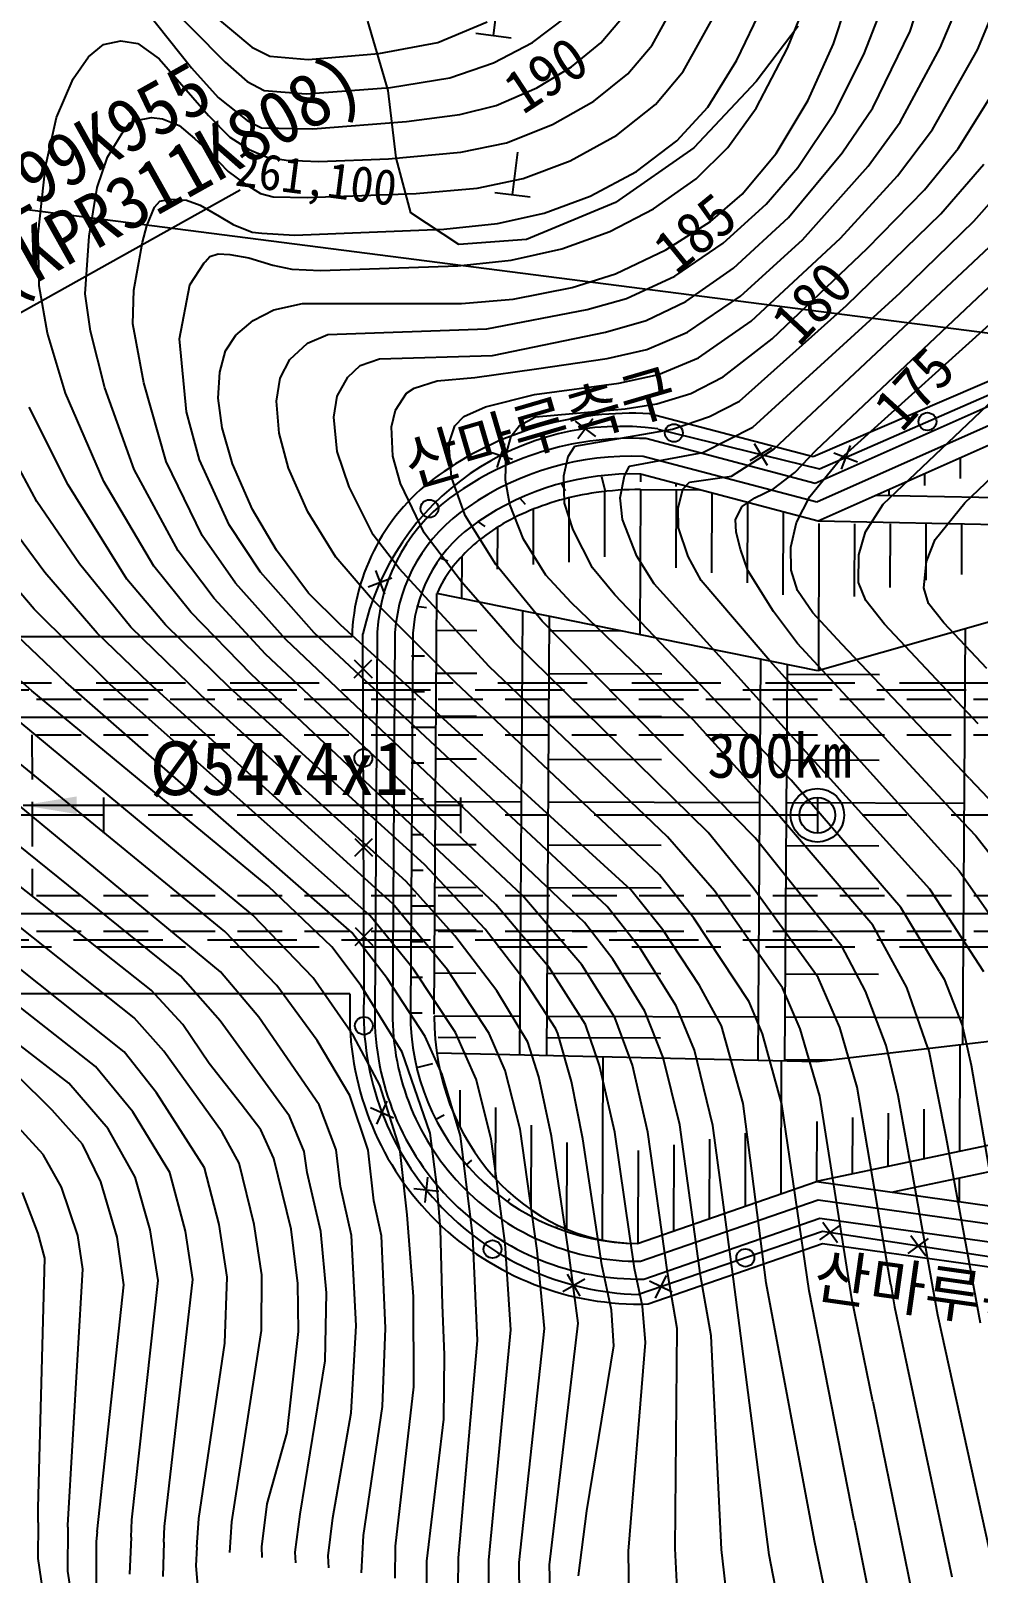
# Model space of a CAD drawing. Header units: millimetres. Extents: x 18534 to 19330, y 1103 to 1809.
# Drawn here: x 18677.8 to 18730.8, y 1426.9 to 1513.3 of the extents above; entities that cross this region are included whole.
import ezdxf
from ezdxf.enums import TextEntityAlignment as Align
from ezdxf.xclip import XClip

# ---------------------------------------------------------------- set-up
doc = ezdxf.new("R2010")
doc.units = ezdxf.units.MM
doc.header["$LTSCALE"] = 10
doc.header["$MEASUREMENT"] = 0
doc.header["$XCLIPFRAME"] = 2
for name, pattern in [('CENTER', [2, 1.25, -0.25, 0.25, -0.25]), ('DASHED', [0.75, 0.5, -0.25]), ('HIDDEN', [0.375, 0.25, -0.125])]:
    doc.linetypes.add(name, pattern=pattern)
doc.layers.add('TZ-BASE', color=253, linetype='Continuous')
doc.layers.add('TZ-CABL', color=4, linetype='Continuous')
doc.styles.add('GR', font='GulimChe.ttf')
doc.styles.add('HANA', font='GulimChe.ttf')
doc.styles.get("Standard").update_dxf_attribs({"font": 'GulimChe.ttf'})
doc.linetypes.add('ZIGZAG', pattern='A,0.0001,-0.2,[131,ltypeshp.shx,S=0.2,R=0,X=-0.2,Y=0],-0.4,[131,ltypeshp.shx,S=0.2,R=180,X=0.2,Y=0],-0.2', length=0.8001)
doc.dimstyles.get("Standard").update_dxf_attribs({"dimtxt": 0.18, "dimasz": 0.18, "dimexe": 0.18, "dimexo": 0.0625, "dimgap": 0.09, "dimtad": 0, "dimtih": 1, "dimtoh": 1, "dimdec": 4, "dimzin": 0, "dimdsep": 46, "dimtxsty": 'Standard', "dimcen": 0.09, "dimadec": 0, "dimazin": 0, "dimtfac": 1, "dimtdec": 4, "dimtofl": 0, "dimtmove": 0, "dimatfit": 3, "dimfxl": 0, "dimtolj": 1, "dimtzin": 0, "dimarcsym": 0})

# ---------------------------------------------------------------- blocks, each defined once
blk = doc.blocks.new('JD-DFMKFD4RX')
at = {"layer": 'TZ-BASE'}
for p, q in [((61.823, 47.252, 191), (66.822, 42.192, 191)), ((90.738, 43.138, 189), (92.868, 47.005, 189)), ((61.294, 46.472, 190), (64.945, 41.876, 190)), ((81.85, 43.682, 192.484), (82.156, 46.062, 192.484)), ((105.191, 43.925, 183), (105.855, 45.966, 183)), ((66.029, 44.944, 192), (68.325, 43.035, 192)), ((92.488, 41.665, 188), (94.488, 45.284, 188)), ((95.489, 42.297, 187), (96.932, 45.29, 187)), ((98.333, 42.979, 186), (99.423, 45.7, 186)), ((100.898, 43.221, 185), (101.593, 45.305, 185)), ((102.598, 42.627, 184), (103.563, 45.106, 184)), ((75.95, 40.613, 189.374), (74.817, 44.495, 189.374)), ((78.73, 43.298, 192), (81.493, 44.458, 192)), ((84.041, 43.287, 191), (85.936, 44.734, 191)), ((87.858, 43.272, 190), (88.94, 44.523, 190)), ((98.928, 44.205, 189.374), (96.573, 41.104, 189.374)), ((106.872, 42.998, 182), (107.643, 44.807, 182)), ((108.959, 42.876, 181), (109.677, 44.59, 181)), ((60.004, 43.18, 189), (60.975, 43.393, 189)), ((60.975, 43.393, 189), (61.936, 43.244, 189)), ((61.936, 43.244, 189), (63.13, 42.373, 189)), ((75.432, 42.68, 192), (78.73, 43.298, 192)), ((80.858, 43.809, 192.484), (82.842, 43.555, 192.484)), ((81.856, 42.158, 191), (84.041, 43.287, 191)), ((86.232, 41.925, 190), (87.858, 43.272, 190)), ((99.48, 40.054, 185), (100.898, 43.221, 185)), ((103.096, 39.633, 183), (105.191, 43.925, 183)), ((58.309, 41.257, 189), (59.158, 42.484, 189)), ((59.158, 42.484, 189), (60.004, 43.18, 189)), ((63.13, 42.373, 189), (65.884, 39.196, 189)), ((68.325, 43.035, 192), (69.321, 42.523, 192)), ((69.321, 42.523, 192), (71.472, 42.336, 192)), ((71.472, 42.336, 192), (75.432, 42.68, 192)), ((89.377, 41.544, 189), (90.738, 43.138, 189)), ((96.571, 39.617, 186), (98.333, 42.979, 186)), ((100.982, 39.395, 184), (102.598, 42.627, 184)), ((104.634, 38.821, 182), (106.872, 42.998, 182)), ((106.446, 38.418, 181), (108.959, 42.876, 181)), ((64.945, 41.876, 190), (66.434, 40.213, 190)), ((66.822, 42.192, 191), (68.048, 41.112, 191)), ((79.408, 41.306, 191), (81.856, 42.158, 191)), ((84.29, 40.76, 190), (86.232, 41.925, 190)), ((87.479, 40.012, 189), (89.377, 41.544, 189)), ((90.921, 39.822, 188), (92.488, 41.665, 188)), ((93.856, 39.678, 187), (95.489, 42.297, 187)), ((0, 41.091), (280, 5.111)), ((57.383, 39.087, 189), (58.309, 41.257, 189)), ((68.048, 41.112, 191), (69.008, 40.612, 191)), ((69.008, 40.612, 191), (71.354, 40.419, 191)), ((71.354, 40.419, 191), (76.087, 40.772, 191)), ((76.397, 36.837, 189.374), (75.95, 40.613, 189.374)), ((76.087, 40.772, 191), (79.408, 41.306, 191)), ((82.008, 39.765, 190), (84.29, 40.76, 190)), ((96.573, 41.104, 189.374), (93.083, 37.391, 189.374)), ((107.887, 37.362, 180), (109.972, 40.701, 180)), ((66.434, 40.213, 190), (68.046, 38.919, 190)), ((79.971, 39.266, 190), (82.008, 39.765, 190)), ((85.157, 38.691, 189), (87.479, 40.012, 189)), ((88.758, 38.1, 188), (90.921, 39.822, 188)), ((97.686, 37.067, 185), (99.48, 40.054, 185)), ((56.766, 36.323, 189), (57.383, 39.087, 189)), ((61.453, 38.781, 188), (61.835, 38.915, 188)), ((61.835, 38.915, 188), (62.699, 39.096, 188)), ((62.699, 39.096, 188), (63.309, 39.017, 188)), ((63.309, 39.017, 188), (64.247, 38.641, 188)), ((65.884, 39.196, 189), (67.086, 37.984, 189)), ((68.046, 38.919, 190), (68.856, 38.52, 190)), ((76.977, 38.865, 190), (79.971, 39.266, 190)), ((92.125, 37.786, 187), (93.856, 39.678, 187)), ((94.976, 37.417, 186), (96.571, 39.617, 186)), ((98.896, 36.298, 184), (100.982, 39.395, 184)), ((101.388, 37.111, 183), (103.096, 39.633, 183)), ((60.237, 36.874, 188), (61.051, 38.212, 188)), ((61.051, 38.212, 188), (61.453, 38.781, 188)), ((64.247, 38.641, 188), (65.103, 37.91, 188)), ((68.856, 38.52, 190), (71.727, 38.451, 190)), ((71.727, 38.451, 190), (76.977, 38.865, 190)), ((82.587, 37.677, 189), (85.157, 38.691, 189)), ((86.145, 36.662, 188), (88.758, 38.1, 188)), ((102.835, 36.366, 182), (104.634, 38.821, 182)), ((104.483, 35.814, 181), (106.446, 38.418, 181)), ((65.103, 37.91, 188), (65.986, 37.103, 188)), ((67.086, 37.984, 189), (68.166, 37.297, 189)), ((68.166, 37.297, 189), (69.172, 36.876, 189)), ((80.029, 37.148, 189), (82.587, 37.677, 189)), ((93.083, 37.391, 189.374), (88.692, 34.321, 189.374)), ((89.858, 36.073, 187), (92.125, 37.786, 187)), ((93.205, 35.657, 186), (94.976, 37.417, 186)), ((106.006, 35.038, 180), (107.887, 37.362, 180)), ((56.343, 32.556, 189), (56.766, 36.323, 189)), ((59.661, 35.177, 188), (60.237, 36.874, 188)), ((65.986, 37.103, 188), (66.985, 36.061, 188)), ((69.172, 36.876, 189), (70.245, 36.702, 189)), ((70.245, 36.702, 189), (72.078, 36.62, 189)), ((72.078, 36.62, 189), (75.964, 36.77, 189)), ((75.964, 36.77, 189), (80.029, 37.148, 189)), ((77.216, 33.751, 189.374), (76.397, 36.837, 189.374)), ((82.915, 34.768, 189.337), (83.221, 37.148, 189.337)), ((83.524, 35.675, 188), (86.145, 36.662, 188)), ((95.779, 34.787, 185), (97.686, 37.067, 185)), ((97.122, 34.23, 184), (98.896, 36.298, 184)), ((98.38, 33.482, 183), (101.388, 37.111, 183)), ((99.163, 32.244, 182), (102.835, 36.366, 182)), ((106.908, 33.695, 179), (109.318, 36.469, 179)), ((66.985, 36.061, 188), (67.854, 35.438, 188)), ((67.854, 35.438, 188), (68.801, 34.842, 188)), ((80.948, 35.134, 188), (83.524, 35.675, 188)), ((87.269, 34.691, 187), (89.858, 36.073, 187)), ((90.826, 33.969, 186), (93.205, 35.657, 186)), ((101.288, 32.338, 181), (104.483, 35.814, 181)), ((108.767, 33.281, 178), (111.141, 35.986, 178)), ((59.195, 32.439, 188), (59.661, 35.177, 188)), ((68.801, 34.842, 188), (69.506, 34.642, 188)), ((69.506, 34.642, 188), (71.438, 34.616, 188)), ((71.438, 34.616, 188), (77.52, 34.825, 188)), ((77.52, 34.825, 188), (80.948, 35.134, 188)), ((81.923, 34.895, 189.337), (83.907, 34.64, 189.337)), ((84.691, 33.732, 187), (87.269, 34.691, 187)), ((94.014, 33.273, 185), (95.779, 34.787, 185)), ((102.781, 31.761, 180), (106.006, 35.038, 180)), ((62.431, 33.031, 187), (62.857, 34.072, 187)), ((62.857, 34.072, 187), (63.154, 34.399, 187)), ((63.154, 34.399, 187), (63.717, 34.509, 187)), ((63.717, 34.509, 187), (64.66, 34.461, 187)), ((64.66, 34.461, 187), (65.428, 34.18, 187)), ((65.428, 34.18, 187), (66.482, 33.569, 187)), ((79.918, 31.975, 189.374), (77.216, 33.751, 189.374)), ((82.076, 33.145, 187), (84.691, 33.732, 187)), ((88.692, 34.321, 189.374), (83.71, 32.251, 189.374)), ((88.38, 32.709, 186), (90.826, 33.969, 186)), ((94.729, 32.045, 184), (97.122, 34.23, 184)), ((62.194, 32.116, 187), (62.431, 33.031, 187)), ((66.482, 33.569, 187), (67.262, 33.104, 187)), ((67.262, 33.104, 187), (68.339, 32.673, 187)), ((79.081, 32.833, 187), (82.076, 33.145, 187)), ((91.512, 31.671, 185), (94.014, 33.273, 185)), ((95.293, 30.644, 183), (98.38, 33.482, 183)), ((101.632, 28.557, 179), (106.908, 33.695, 179)), ((104.636, 29.271, 178), (108.767, 33.281, 178)), ((56.401, 29.661, 189), (56.343, 32.556, 189)), ((58.978, 29.216, 188), (59.195, 32.439, 188)), ((61.706, 29.41, 187), (62.194, 32.116, 187)), ((68.339, 32.673, 187), (68.878, 32.604, 187)), ((68.878, 32.604, 187), (70.712, 32.492, 187)), ((70.712, 32.492, 187), (79.081, 32.833, 187)), ((83.71, 32.251, 189.374), (79.918, 31.975, 189.374)), ((85.676, 31.725, 186), (88.38, 32.709, 186)), ((92.004, 30.206, 184), (94.729, 32.045, 184)), ((95.685, 29.09, 182), (99.163, 32.244, 182)), ((96.287, 27.683, 181), (101.288, 32.338, 181)), ((65.699, 31.007, 186), (65.971, 31.297, 186)), ((65.971, 31.297, 186), (66.43, 31.458, 186)), ((66.43, 31.458, 186), (67.081, 31.41, 186)), ((67.081, 31.41, 186), (68.155, 31.236, 186)), ((68.155, 31.236, 186), (69.488, 30.809, 186)), ((82.845, 31.095, 186), (85.676, 31.725, 186)), ((88.697, 30.328, 185), (91.512, 31.671, 185)), ((97.463, 26.698, 180), (102.781, 31.761, 180)), ((97.582, 20.529, 177), (109.633, 31.847, 177)), ((64.843, 29.708, 186), (65.649, 30.957, 186)), ((65.649, 30.957, 186), (65.699, 31.007, 186)), ((69.488, 30.809, 186), (70.557, 30.599, 186)), ((70.557, 30.599, 186), (72.158, 30.515, 186)), ((72.158, 30.515, 186), (79.863, 30.778, 186)), ((79.863, 30.778, 186), (82.845, 31.095, 186)), ((86.259, 29.566, 185), (88.697, 30.328, 185)), ((92.632, 28.789, 183), (95.293, 30.644, 183)), ((99.927, 20.46, 176), (111.212, 31.107, 176)), ((101.305, 19.98, 175), (112.944, 30.472, 175)), ((56.873, 27.002, 189), (56.401, 29.661, 189)), ((61.658, 27.533, 187), (61.706, 29.41, 187)), ((64.257, 26.685, 186), (64.843, 29.708, 186)), ((82.964, 28.905, 185), (86.259, 29.566, 185)), ((89.308, 28.944, 184), (92.004, 30.206, 184)), ((59.271, 27.125, 188), (58.978, 29.216, 188)), ((69.548, 28.31, 185), (71.162, 28.679, 185)), ((71.162, 28.679, 185), (80.067, 28.666, 185)), ((80.067, 28.666, 185), (82.964, 28.905, 185)), ((87.107, 28.33, 184), (89.308, 28.944, 184)), ((90.406, 27.72, 183), (92.632, 28.789, 183)), ((92.72, 27.066, 182), (95.685, 29.09, 182)), ((95.632, 23.2, 179), (101.632, 28.557, 179)), ((96.385, 21.737, 178), (104.636, 29.271, 178)), ((120.055, 28.81), (99.76, 20.075)), ((120.055, 28.81), (99.76, 20.075)), ((67.413, 26.902, 185), (68.385, 27.711, 185)), ((68.385, 27.711, 185), (69.548, 28.31, 185)), ((81.486, 27.256, 184), (87.107, 28.33, 184)), ((88.127, 27.068, 183), (90.406, 27.72, 183)), ((93.346, 25.634, 181), (96.287, 27.683, 181)), ((57.879, 23.653, 189), (56.873, 27.002, 189)), ((60.077, 23.946, 188), (59.271, 27.125, 188)), ((62.269, 24.221, 187), (61.658, 27.533, 187)), ((66.841, 26.02, 185), (67.413, 26.902, 185)), ((71.43, 26.448, 184), (72.567, 26.942, 184)), ((72.567, 26.942, 184), (81.486, 27.256, 184)), ((81.792, 25.75, 183), (88.127, 27.068, 183)), ((90.44, 26.095, 182), (92.72, 27.066, 182)), ((120.142, 27.602), (99.879, 18.595)), ((64.654, 22.602, 186), (64.257, 26.685, 186)), ((66.522, 24.827, 185), (66.841, 26.02, 185)), ((70.452, 25.533, 184), (71.43, 26.448, 184)), ((88.229, 25.59, 182), (90.44, 26.095, 182)), ((94.728, 24.564, 180), (97.463, 26.698, 180)), ((120.071, 26.476), (99.963, 17.539)), ((69.908, 24.495, 184), (70.452, 25.533, 184)), ((73.698, 24.537, 183), (74.381, 25.196, 183)), ((74.381, 25.196, 183), (75.468, 25.578, 183)), ((75.468, 25.578, 183), (81.792, 25.75, 183)), ((84.256, 25.015, 182), (88.229, 25.59, 182)), ((91.101, 24.695, 181), (93.346, 25.634, 181)), ((120, 25.35), (100.048, 16.482)), ((103.686, 17.423, 174), (112.169, 25.485, 174)), ((63.511, 19.812, 187), (62.269, 24.221, 187)), ((66.436, 23.371, 185), (66.522, 24.827, 185)), ((69.706, 23.196, 184), (69.908, 24.495, 184)), ((73.091, 23.485, 183), (73.698, 24.537, 183)), ((77.405, 23.934, 182), (78.702, 24.329, 182)), ((78.702, 24.329, 182), (80.81, 24.533, 182)), ((80.81, 24.533, 182), (84.256, 25.015, 182)), ((84.143, 23.577, 181), (88.872, 24.211, 181)), ((88.872, 24.211, 181), (91.101, 24.695, 181)), ((92.903, 23.625, 180), (94.728, 24.564, 180)), ((60.032, 18.697, 189), (57.879, 23.653, 189)), ((61.722, 19.375, 188), (60.077, 23.946, 188)), ((66.654, 21.709, 185), (66.436, 23.371, 185)), ((72.919, 22.295, 183), (73.091, 23.485, 183)), ((76.37, 22.693, 182), (76.979, 23.642, 182)), ((76.979, 23.642, 182), (77.405, 23.934, 182)), ((81.402, 22.886, 181), (84.143, 23.577, 181)), ((91.006, 23.043, 180), (92.903, 23.625, 180)), ((58.02, 18.519, 190), (55.842, 22.868, 190)), ((65.392, 19.904, 186), (64.654, 22.602, 186)), ((69.841, 21.402, 184), (69.706, 23.196, 184)), ((76.142, 21.767, 182), (76.37, 22.693, 182)), ((80.2, 22.347, 181), (81.402, 22.886, 181)), ((84.198, 22.325, 180), (89.238, 22.764, 180)), ((89.238, 22.764, 180), (91.006, 23.043, 180)), ((99.76, 20.075), (90.602, 22.492)), ((99.76, 20.075), (90.602, 22.492)), ((93.963, 22.333, 179), (95.632, 23.2, 179)), ((56.263, 17.583, 191), (54.008, 21.769, 191)), ((67.237, 19.689, 185), (66.654, 21.709, 185)), ((73.105, 20.378, 183), (72.919, 22.295, 183)), ((76.222, 20.123, 182), (76.142, 21.767, 182)), ((79.352, 20.817, 181), (79.687, 21.815, 181)), ((79.687, 21.815, 181), (80.2, 22.347, 181)), ((82.847, 21.241, 180), (83.306, 21.832, 180)), ((83.306, 21.832, 180), (84.198, 22.325, 180)), ((86.419, 20.679, 179), (91.89, 21.63, 179)), ((86.435, 22.077), (87.561, 21.221)), ((87.426, 22.212), (86.57, 21.086)), ((91.89, 21.63, 179), (93.963, 22.333, 179)), ((93.582, 20.322, 178), (96.385, 21.737, 178)), ((70.373, 19.44, 184), (69.841, 21.402, 184)), ((79.496, 18.941, 181), (79.352, 20.817, 181)), ((82.468, 20.831), (82.033, 19.486)), ((82.573, 20.237, 180), (82.847, 21.241, 180)), ((99.879, 18.595), (90.386, 21.101)), ((96.448, 20.83), (97.18, 19.62)), ((67.042, 16.262, 186), (65.392, 19.904, 186)), ((73.764, 18.394, 183), (73.105, 20.378, 183)), ((76.651, 18.586, 182), (76.222, 20.123, 182)), ((81.578, 20.376), (82.924, 19.941)), ((82.518, 18.773, 180), (82.573, 20.237, 180)), ((85.787, 19.016, 179), (86.038, 20.103, 179)), ((86.038, 20.103, 179), (86.419, 20.679, 179)), ((89.468, 19.553, 178), (93.582, 20.322, 178)), ((99.963, 17.539), (90.235, 20.107)), ((95.193, 18.992, 177), (97.582, 20.529, 177)), ((97.419, 20.591), (96.209, 19.859)), ((98.73, 19.199, 176), (99.927, 20.46, 176)), ((99.569, 17.856, 175), (101.305, 19.98, 175)), ((100.923, 20.307), (102.24, 19.792)), ((101.839, 20.708), (101.324, 19.391)), ((108, 20.016), (108, 18.866)), ((108.255, 17.511, 173), (111.392, 20.485, 173)), ((64.182, 14.811, 188), (61.722, 19.375, 188)), ((65.535, 15.674, 187), (63.511, 19.812, 187)), ((68.353, 17.138, 185), (67.237, 19.689, 185)), ((71.462, 16.992, 184), (70.373, 19.44, 184)), ((85.837, 17.489, 179), (85.787, 19.016, 179)), ((88.954, 17.784, 178), (89.189, 19.011, 178)), ((89.189, 19.011, 178), (89.468, 19.553, 178)), ((90.087, 19.111, 0), (90.085, 18.679, 0)), ((100.048, 16.482), (90.087, 19.111)), ((97.546, 18.285, 176), (98.73, 19.199, 176)), ((106, 19.127), (106, 18.466)), ((61.314, 13.22, 190), (58.02, 18.519, 190)), ((62.829, 13.949, 189), (60.032, 18.697, 189)), ((75.111, 15.716, 183), (73.764, 18.394, 183)), ((77.977, 15.828, 182), (76.651, 18.586, 182)), ((80.274, 16.802, 181), (79.496, 18.941, 181)), ((82.774, 17.412, 180), (82.518, 18.773, 180)), ((85.66, 18.568, 0), (85.864, 18.173, 0)), ((87.902, 18.987, 0), (88.105, 18.141, 0)), ((90.082, 18.247, 0), (90.058, 10.106, 0)), ((90.083, 18.247, 0), (93.378, 18.237, 0)), ((92.082, 18.241, 0), (92.069, 13.855, 0)), ((92.082, 18.409, 0), (92.083, 18.578, 0)), ((92.19, 17.213, 177), (92.463, 18.273, 177)), ((92.463, 18.273, 177), (92.828, 18.653, 177)), ((92.828, 18.653, 177), (95.193, 18.992, 177)), ((96.486, 17.781, 176), (97.546, 18.285, 176)), ((104, 18.238), (104, 17.9)), ((58.654, 14.093, 191), (56.263, 17.583, 191)), ((83.528, 15.472, 180), (82.774, 17.412, 180)), ((83.334, 17.767, 0), (83.633, 17.425, 0)), ((86.308, 15.99, 179), (85.837, 17.489, 179)), ((86.08, 17.782, 0), (86.07, 14.181, 0)), ((88.081, 18.138, 0), (88.071, 14.479, 0)), ((89.076, 16.572, 178), (88.954, 17.784, 178)), ((94.081, 18.052, 0), (94.068, 13.577, 0)), ((95.406, 16.569, 176), (95.784, 17.303, 176)), ((95.784, 17.303, 176), (96.486, 17.781, 176)), ((96.08, 17.526, 0), (96.066, 13.027, 0)), ((98.834, 16.392, 175), (99.569, 17.856, 175)), ((102.7, 15.87, 174), (103.686, 17.423, 174)), ((120, 17.57), (103.273, 17.915, 0)), ((106.588, 15.456, 173), (108.255, 17.511, 173)), ((56.718, 13.608, 192), (54.301, 16.885, 192)), ((69.703, 14.843, 185), (68.353, 17.138, 185)), ((73.02, 14.45, 184), (71.462, 16.992, 184)), ((81.988, 14.052, 181), (80.274, 16.802, 181)), ((80.986, 16.44, 0), (81.363, 16.176, 0)), ((84.079, 17.143, 0), (84.069, 14.052, 0)), ((89.878, 14.518, 178), (89.076, 16.572, 178)), ((92.212, 16.103, 177), (92.19, 17.213, 177)), ((95.456, 15.852, 176), (95.406, 16.569, 176)), ((98.078, 17, 0), (98.064, 12.342, 0)), ((120, 16.07), (100.048, 16.482, 0)), ((67.407, 13, 187), (65.535, 15.674, 187)), ((68.805, 13.618, 186), (67.042, 16.262, 186)), ((76.568, 13.818, 183), (75.111, 15.716, 183)), ((80.064, 13.074, 182), (77.977, 15.828, 182)), ((82.076, 16.13, 0), (82.069, 13.788, 0)), ((87.408, 13.856, 179), (86.308, 15.99, 179)), ((92.759, 14.487, 177), (92.212, 16.103, 177)), ((95.689, 14.898, 176), (95.456, 15.852, 176)), ((98.519, 15.026, 175), (98.834, 16.392, 175)), ((100.076, 16.34, 0), (100.052, 8.09, 0)), ((102.076, 16.334, 0), (102.064, 12.26, 0)), ((102.329, 14.589, 174), (102.7, 15.87, 174)), ((104.076, 16.328, 0), (104.066, 12.761, 0)), ((106.076, 16.322, 0), (106.067, 13.161, 0)), ((108.076, 16.316, 0), (108.068, 13.494, 0)), ((56.121, 11.537, 193), (53.17, 14.996, 193)), ((66.198, 12.136, 188), (64.182, 14.811, 188)), ((71.498, 12.441, 185), (69.703, 14.843, 185)), ((84.795, 13.444, 180), (83.528, 15.472, 180)), ((96.105, 13.708, 176), (95.689, 14.898, 176)), ((98.525, 13.724, 175), (98.519, 15.026, 175)), ((106.102, 14.21, 173), (106.588, 15.456, 173)), ((61.541, 10.53, 191), (58.654, 14.093, 191)), ((64.891, 11.372, 189), (62.829, 13.949, 189)), ((74.957, 12.192, 184), (73.02, 14.45, 184)), ((78.875, 14.424, 0), (79.297, 14.261, 0)), ((80.071, 14.499, 0), (80.064, 12.135, 0)), ((84.583, 10.874, 181), (81.988, 14.052, 181)), ((88.653, 12.348, 179), (87.408, 13.856, 179)), ((90.86, 12.974, 178), (89.878, 14.518, 178)), ((93.48, 13.16, 177), (92.759, 14.487, 177)), ((102.306, 13.042, 174), (102.329, 14.589, 174)), ((105.957, 12.733, 173), (106.102, 14.21, 173)), ((59.649, 10.204, 192), (56.718, 13.608, 192)), ((63.472, 10.672, 190), (61.314, 13.22, 190)), ((70.228, 9.84, 187), (67.407, 13, 187)), ((71.808, 10.227, 186), (68.805, 13.618, 186)), ((74.833, 12.794), (76.155, 13.297)), ((75.242, 13.706), (75.745, 12.384)), ((81.615, 8.342, 183), (76.568, 13.818, 183)), ((83.01, 9.701, 182), (80.064, 13.074, 182)), ((86.214, 11.911, 180), (84.795, 13.444, 180)), ((106.297, -4.137, 178), (90.86, 12.974, 178)), ((97.341, 8.642, 177), (93.48, 13.16, 177)), ((97.536, 11.416, 176), (96.105, 13.708, 176)), ((98.888, 12.583, 175), (98.525, 13.724, 175)), ((117.352, 13.052, 0), (100.024, 8.082, 0)), ((102.711, 12.032, 174), (102.306, 13.042, 174)), ((69.088, 9.032, 188), (66.198, 12.136, 188)), ((73.276, 10.676, 185), (71.498, 12.441, 185)), ((79.734, 7.443, 184), (74.957, 12.192, 184)), ((78.531, -11.142, -15.832), (78.683, 12.415, -15.832)), ((100.024, 8.082, 0), (78.683, 12.415, 0)), ((98.532, 1.971, 179), (88.653, 12.348, 179)), ((99.742, 11.347, 175), (98.888, 12.583, 175)), ((106.232, 11.869, 173), (105.957, 12.733, 173)), ((57.902, 7.45, 194), (53.804, 11.338, 194)), ((60.362, 7.348, 193), (56.121, 11.537, 193)), ((68.275, 7.912, 189), (64.891, 11.372, 189)), ((77.533, 11.71, 0), (78.105, 11.637, 0)), ((83.336, -13.437, -15.832), (83.496, 11.438, -15.832)), ((93.055, 5.329, 180), (86.214, 11.911, 180)), ((98.887, 9.621, 176), (97.536, 11.416, 176)), ((101.376, 9.585, 175), (99.742, 11.347, 175)), ((103.751, 10.708, 174), (102.711, 12.032, 174)), ((107.087, 10.775, 173), (106.232, 11.869, 173)), ((56, 6.976, 195), (51.821, 10.652, 195)), ((65.486, 6.706, 191), (61.541, 10.53, 191)), ((67.082, 7.139, 190), (63.472, 10.672, 190)), ((89.548, -4.188, 185), (73.276, 10.676, 185)), ((96.522, -1.267, 181), (84.583, 10.874, 181)), ((84.836, -13.471, -15.832), (84.994, 11.134, -15.832)), ((109.004, 5.12, 174), (103.751, 10.708, 174)), ((109.485, 8.214, 173), (107.087, 10.775, 173)), ((108.143, -12.859, -15.832), (108.293, 10.454, -15.832)), ((73.934, 10), (0, 10)), ((73.934, 10), (0, 10)), ((62.556, 7.402, 192), (59.649, 10.204, 192)), ((86.947, -6.014, 187), (70.228, 9.84, 187)), ((88.222, -5.113, 186), (71.808, 10.227, 186)), ((73.936, 10.313), (73.934, 10)), ((73.936, 10.313), (73.934, 10)), ((75.336, 10.265), (75.199, -11.056)), ((76.336, 10.23), (76.199, -11.063)), ((77.336, 10.193), (77.199, -11.069)), ((80.925, 10.338, 0), (78.669, 10.345, 0)), ((93.874, -0.97, 182), (83.01, 9.701, 182)), ((89.03, 10.314, 0), (84.989, 10.326, 0)), ((108.149, -0.381, 176), (98.887, 9.621, 176)), ((108.528, 2.058, 175), (101.376, 9.585, 175)), ((83.472, -4.504, 188), (69.088, 9.032, 188)), ((74.047, 8.702), (75.05, 7.706)), ((74.05, 7.702), (75.047, 8.706)), ((77.258, 8.93, 0), (77.994, 8.928, 0)), ((96.684, -13.743, -15.832), (96.829, 8.731, -15.832)), ((107.756, -2.909, 177), (97.341, 8.642, 177)), ((81.986, -5.009, 189), (68.275, 7.912, 189)), ((80.918, 7.938, 0), (78.654, 7.945, 0)), ((91.607, -1.201, 183), (81.615, 8.342, 183)), ((91.277, 7.908, 0), (84.973, 7.926, 0)), ((98.184, -13.777, -15.832), (98.327, 8.427, -15.832)), ((103.476, 7.872, 0), (98.323, 7.887, 0)), ((69.24, -3.977, 195), (56, 6.976, 195)), ((73.914, -6.566, 194), (57.902, 7.45, 194)), ((74.948, -5.638, 193), (60.362, 7.348, 193)), ((76.206, -4.957, 192), (62.556, 7.402, 192)), ((77.996, -2.761, 190), (67.082, 7.139, 190)), ((77.252, 6.93, 0), (77.981, 6.928, 0)), ((91.145, -3.337, 184), (79.734, 7.443, 184)), ((76.959, -3.718, 191), (65.486, 6.706, 191)), ((68.372, -5.59, 196), (54.46, 5.935, 196)), ((80.911, 5.538, 0), (78.638, 5.545, 0)), ((91.27, 5.508, 0), (84.958, 5.526, 0)), ((97.424, 0.488, 180), (93.055, 5.329, 180)), ((103.469, 5.472, 0), (98.308, 5.487, 0)), ((66.802, -6.52, 197), (52.624, 5.104, 197)), ((77.246, 4.93, 0), (78.579, 4.927, 0)), ((66.552, -8.773, 198), (51.444, 3.719, 198)), ((64.317, -8.993, 199), (49.931, 2.609, 199)), ((77.24, 2.93, 0), (77.955, 2.928, 0)), ((80.904, 3.138, 0), (78.623, 3.145, 0)), ((91.263, 3.108, 0), (84.943, 3.126, 0)), ((103.462, 3.072, 0), (98.293, 3.087, 0)), ((104.678, -5.174, 179), (98.532, 1.971, 179)), ((108.528, 2.058, 175), (109.907, 0.606, 175)), ((62.676, -9.795, 200), (48.725, 1.218, 200)), ((60, 1), (60, -1)), ((77.234, 0.93, 0), (77.942, 0.928, 0)), ((80, 1), (80, -1)), ((100, 1), (100, -1)), ((83.427, 0.731, 0), (78.608, 0.745, 0)), ((96.777, 0.692, 0), (84.927, 0.726, 0)), ((97.984, -0.187, 180), (97.424, 0.488, 180)), ((108.23, 0.658, 0), (98.277, 0.687, 0)), ((61.732, -11.347, 201), (47.585, -0.15, 201)), ((103.111, -6.155, 180), (97.984, -0.187, 180)), ((108.149, -0.381, 176), (108.867, -1.156, 176)), ((61.162, -13.255, 202), (46.122, -1.279, 202)), ((74.08, -1.298), (75.083, -2.294)), ((74.083, -2.298), (75.08, -1.294)), ((77.228, -1.07, 0), (77.93, -1.072, 0)), ((80.89, -1.662, 0), (78.592, -1.655, 0)), ((91.249, -1.692, 0), (84.912, -1.674, 0)), ((94.227, -4.231, 183), (91.607, -1.201, 183)), ((96.409, -4.06, 182), (93.874, -0.97, 182)), ((101.363, -7.326, 181), (96.522, -1.267, 181)), ((103.448, -1.728, 0), (98.262, -1.713, 0)), ((108.867, -1.156, 176), (112.38, -5.654, 176)), ((59.564, -14.077, 203), (45.008, -2.691, 203)), ((77.222, -3.07, 0), (77.917, -3.072, 0)), ((81.393, -6.375, 190), (77.996, -2.761, 190)), ((93.084, -5.766, 184), (91.145, -3.337, 184)), ((107.756, -2.909, 177), (107.942, -3.115, 177)), ((107.942, -3.115, 177), (111.441, -8.12, 177)), ((58.057, -15.011, 204), (43.893, -4.102, 204)), ((72.805, -7.375, 195), (69.24, -3.977, 195)), ((79.688, -6.748, 191), (76.959, -3.718, 191)), ((80.883, -4.062, 0), (78.577, -4.055, 0)), ((91.242, -4.092, 0), (84.896, -4.074, 0)), ((91.338, -6.411, 185), (89.548, -4.188, 185)), ((98.052, -9.669, 183), (94.227, -4.231, 183)), ((100.041, -9.085, 182), (96.409, -4.06, 182)), ((103.441, -4.128, 0), (98.246, -4.113, 0)), ((107.321, -5.707, 178), (106.297, -4.137, 178)), ((79.273, -8.663, 192), (76.206, -4.957, 192)), ((77.217, -5.07, 0), (78.549, -5.073, 0)), ((84.97, -8.523, 189), (81.986, -5.009, 189)), ((86.797, -8.373, 188), (83.472, -4.504, 188)), ((90.098, -7.491, 186), (88.222, -5.113, 186)), ((106.847, -8.758, 179), (104.678, -5.174, 179)), ((71.755, -9.113, 196), (68.372, -5.59, 196)), ((77.369, -8.626, 193), (74.948, -5.638, 193)), ((88.532, -8.056, 187), (86.947, -6.014, 187)), ((96.18, -10.456, 184), (93.084, -5.766, 184)), ((107.321, -5.707, 178), (109.309, -8.753, 178)), ((69.71, -9.546, 197), (66.802, -6.52, 197)), ((75.921, -9.163, 194), (73.914, -6.566, 194)), ((74.096, -6.298), (75.1, -7.294)), ((74.1, -7.298), (75.096, -6.294)), ((80.876, -6.462, 0), (78.561, -6.455, 0)), ((82.042, -9.838, 191), (79.688, -6.748, 191)), ((83.504, -9.119, 190), (81.393, -6.375, 190)), ((91.235, -6.492, 0), (84.881, -6.474, 0)), ((93.389, -9.53, 185), (91.338, -6.411, 185)), ((103.434, -6.528, 0), (98.231, -6.513, 0)), ((105.005, -9.652, 180), (103.111, -6.155, 180)), ((74.444, -9.563, 195), (72.805, -7.375, 195)), ((77.211, -7.069, 0), (77.891, -7.071, 0)), ((92.082, -10.682, 186), (90.098, -7.491, 186)), ((102.697, -9.862, 181), (101.363, -7.326, 181)), ((79.719, -12.173, 193), (77.369, -8.626, 193)), ((87.017, -11.719, 189), (84.97, -8.523, 189)), ((88.656, -11.323, 188), (86.797, -8.373, 188)), ((90.341, -10.973, 187), (88.532, -8.056, 187)), ((66.54, -11.512, 199), (64.317, -8.993, 199)), ((68.716, -11.317, 198), (66.552, -8.773, 198)), ((74.009, -12.364, 196), (71.755, -9.113, 196)), ((78.028, -12.389, 194), (75.921, -9.163, 194)), ((77.205, -9.069, 0), (77.878, -9.071, 0)), ((80.869, -8.862, 0), (78.546, -8.855, 0)), ((81.606, -12.221, 192), (79.273, -8.663, 192)), ((85.337, -11.972, 190), (83.504, -9.119, 190)), ((91.228, -8.892, 0), (84.865, -8.874, 0)), ((103.427, -8.928, 0), (98.215, -8.913, 0)), ((101.253, -11.891, 182), (100.041, -9.085, 182)), ((106.847, -8.758, 179), (107.106, -9.185, 179)), ((107.106, -9.185, 179), (108.114, -11.762, 179)), ((73.806, -10), (0, -10)), ((73.806, -10), (0, -10)), ((64.459, -11.718, 200), (62.676, -9.795, 200)), ((71.975, -12.624, 197), (69.71, -9.546, 197)), ((73.806, -10), (73.799, -11.047)), ((73.806, -10), (73.799, -11.047)), ((76.73, -13.276, 195), (74.444, -9.563, 195)), ((83.779, -12.719, 191), (82.042, -9.838, 191)), ((94.633, -11.792, 185), (93.389, -9.53, 185)), ((99.042, -11.968, 183), (98.052, -9.669, 183)), ((103.854, -12.907, 181), (102.697, -9.862, 181)), ((106.184, -13.028, 180), (105.005, -9.652, 180)), ((77.199, -11.069, 0), (77.865, -11.071, 0)), ((91.364, -13.568, 187), (90.341, -10.973, 187)), ((93.111, -13.169, 186), (92.082, -10.682, 186)), ((96.922, -12.248, 184), (96.18, -10.456, 184)), ((63.382, -13.227, 201), (61.732, -11.347, 201)), ((65.918, -13.902, 200), (64.459, -11.718, 200)), ((70.425, -16.867, 199), (66.54, -11.512, 199)), ((72.095, -16.222, 198), (68.716, -11.317, 198)), ((83.35, -11.269, 0), (78.533, -11.255, 0)), ((96.7, -11.308, 0), (84.85, -11.274, 0)), ((85.461, -12.225, 190), (85.337, -11.972, 190)), ((87.797, -14.028, 189), (87.017, -11.719, 189)), ((89.634, -14.004, 188), (88.656, -11.323, 188)), ((95.837, -16.154, 185), (94.633, -11.792, 185)), ((108.153, -11.342, 0), (98.2, -11.313, 0)), ((100.128, -15.74, 183), (99.042, -11.968, 183)), ((102.233, -15.227, 182), (101.253, -11.891, 182)), ((108.114, -11.762, 179), (108.616, -14, 179)), ((73.811, -15.708, 197), (71.975, -12.624, 197)), ((75.492, -15.126, 196), (74.009, -12.364, 196)), ((78.98, -14.53, 194), (78.028, -12.389, 194)), ((80.859, -12.462, 0), (78.748, -12.456, 0)), ((80.874, -14.794, 193), (79.719, -12.173, 193)), ((82.508, -14.304, 192), (81.606, -12.221, 192)), ((84.388, -14.663, 191), (83.779, -12.719, 191)), ((91.217, -12.492, 0), (84.842, -12.474, 0)), ((86.231, -14.92, 190), (85.461, -12.225, 190)), ((98.012, -16.189, 184), (96.922, -12.248, 184)), ((109.956, -12.647), (99.952, -13.818)), ((104.519, -15.696, 181), (103.854, -12.907, 181)), ((107.976, -12.879, 0), (107.955, -18.832, 0)), ((62.971, -15.555, 202), (61.162, -13.255, 202)), ((66.656, -17.748, 201), (63.382, -13.227, 201)), ((78.309, -17.807, 195), (76.73, -13.276, 195)), ((99.952, -13.818), (78.681, -13.33)), ((87.974, -13.543, 0), (87.938, -23.787, 0)), ((92.294, -17.352, 187), (91.364, -13.568, 187)), ((94.148, -17.376, 186), (93.111, -13.169, 186)), ((97.973, -13.772, 0), (97.947, -21.209, 0)), ((100.785, -13.72, 0), (98.185, -13.713, 0)), ((106.184, -13.028, 180), (106.242, -13.196, 180)), ((106.242, -13.196, 180), (107.187, -18.003, 180)), ((57.123, -16.516, 205), (55.105, -14.528, 205)), ((61.657, -16.616, 203), (59.564, -14.077, 203)), ((67.711, -16.185, 200), (65.918, -13.902, 200)), ((77.555, -14.128, 0), (78.458, -13.908, 0)), ((80.012, -17.97, 194), (78.98, -14.53, 194)), ((83.339, -17.579, 192), (82.508, -14.304, 192)), ((85.112, -17.974, 191), (84.388, -14.663, 191)), ((88.65, -17.762, 189), (87.797, -14.028, 189)), ((90.505, -17.765, 188), (89.634, -14.004, 188)), ((108.616, -14, 179), (111.202, -29.104, 179)), ((60.26, -17.56, 204), (58.057, -15.011, 204)), ((76.603, -18.674, 196), (75.492, -15.126, 196)), ((79.967, -15.399, 0), (79.96, -17.438, 0)), ((81.732, -18.134, 193), (80.874, -14.794, 193)), ((86.861, -18.125, 190), (86.231, -14.92, 190)), ((104.118, -26.318, 182), (102.233, -15.227, 182)), ((56.618, -18.998, 206), (54.251, -16.404, 206)), ((65.667, -19.748, 202), (62.971, -15.555, 202)), ((68.828, -17.63, 200), (67.711, -16.185, 200)), ((73.035, -18.74, 198), (72.095, -16.222, 198)), ((74.829, -18.757, 197), (73.811, -15.708, 197)), ((74.967, -16.38), (76.257, -16.958)), ((75.323, -17.314), (75.901, -16.024)), ((81.964, -16.378, 0), (81.95, -20.347, 0)), ((96.227, -19.198, 185), (95.837, -16.154, 185)), ((99.532, -26.642, 184), (98.012, -16.189, 184)), ((120, -16.3), (99.94, -20.518, 0)), ((101.929, -27.092, 183), (100.128, -15.74, 183)), ((105.189, -19.431, 181), (104.519, -15.696, 181)), ((58.83, -18.428, 205), (57.123, -16.516, 205)), ((63.728, -20.01, 203), (61.657, -16.616, 203)), ((71.256, -18.847, 199), (70.425, -16.867, 199)), ((78.623, -17.019, 0), (79.087, -16.777, 0)), ((99.961, -17.166, 0), (99.949, -20.517, 0)), ((101.962, -16.932, 0), (101.951, -20.095, 0)), ((103.963, -16.698, 0), (103.952, -19.674, 0)), ((105.964, -16.464, 0), (105.954, -19.253, 0)), ((61.789, -20.271, 204), (60.26, -17.56, 204)), ((67.607, -19.487, 201), (66.656, -17.748, 201)), ((69.546, -19.225, 200), (68.828, -17.63, 200)), ((78.699, -20.851, 195), (78.309, -17.807, 195)), ((80.696, -23.587, 194), (80.012, -17.97, 194)), ((82.501, -23.989, 193), (81.732, -18.134, 193)), ((84.306, -24.391, 192), (83.339, -17.579, 192)), ((83.96, -17.357, 0), (83.944, -22.085, 0)), ((86.111, -24.794, 191), (85.112, -17.974, 191)), ((87.916, -25.196, 190), (86.861, -18.125, 190)), ((89.76, -25.395, 189), (88.65, -17.762, 189)), ((91.604, -25.595, 188), (90.505, -17.765, 188)), ((93.447, -25.794, 187), (92.294, -17.352, 187)), ((93.958, -18.139, 0), (93.942, -22.597, 0)), ((95.291, -25.993, 186), (94.148, -17.376, 186)), ((95.959, -17.815, 0), (95.945, -21.903, 0)), ((120, -17.8), (104.22, -21.118, 0)), ((107.187, -18.003, 180), (109.121, -28.441, 180)), ((57.659, -20.831, 206), (56.618, -18.998, 206)), ((59.849, -20.533, 205), (58.83, -18.428, 205)), ((71.415, -20.017, 199), (71.256, -18.847, 199)), ((73.284, -20.809, 198), (73.035, -18.74, 198)), ((75.153, -21.601, 197), (74.829, -18.757, 197)), ((77.022, -22.392, 196), (76.603, -18.674, 196)), ((85.957, -18.337, 0), (85.94, -23.176, 0)), ((89.955, -18.787, 0), (89.937, -23.986, 0)), ((91.957, -18.463, 0), (91.94, -23.292, 0)), ((66.484, -22.921, 202), (65.667, -19.748, 202)), ((68.455, -22.933, 201), (67.607, -19.487, 201)), ((70.514, -23.196, 200), (69.546, -19.225, 200)), ((80.348, -19.579, 0), (80.638, -19.324, 0)), ((97.135, -26.193, 185), (96.227, -19.198, 185)), ((105.189, -19.431, 181), (106.724, -27.991, 181)), ((60.774, -23.638, 205), (59.849, -20.533, 205)), ((62.615, -23.225, 204), (61.789, -20.271, 204)), ((64.597, -23.295, 203), (63.728, -20.01, 203)), ((72.181, -23.33, 199), (71.415, -20.017, 199)), ((78.021, -21.688), (78.17, -20.281)), ((89.93, -23.988), (99.94, -20.518)), ((99.94, -20.518), (120, -23.33)), ((107.95, -20.301, 0), (107.946, -21.64, 0)), ((56.353, -23.439, 207), (55.468, -21.128, 207)), ((58.575, -23.553, 206), (57.659, -20.831, 206)), ((73.898, -23.552, 198), (73.284, -20.809, 198)), ((75.574, -23.571, 197), (75.153, -21.601, 197)), ((77.392, -20.91), (78.799, -21.059)), ((78.891, -23.184, 195), (78.699, -20.851, 195)), ((82.64, -21.656, 0), (82.771, -21.467, 0)), ((90.097, -24.989), (100.04, -21.542)), ((100.04, -21.542), (120.195, -24.367)), ((77.371, -26.962, 196), (77.022, -22.392, 196)), ((63.068, -26.066, 204), (62.615, -23.225, 204)), ((65.007, -26.013, 203), (64.597, -23.295, 203)), ((66.939, -25.883, 202), (66.484, -22.921, 202)), ((68.872, -25.754, 201), (68.455, -22.933, 201)), ((70.886, -26.234, 200), (70.514, -23.196, 200)), ((79.002, -27.423, 195), (78.891, -23.184, 195)), ((85.369, -23.125, 0), (85.403, -23.037, 0)), ((90.271, -25.987), (100.139, -22.565)), ((100.139, -22.565), (120.39, -25.404)), ((100.144, -23.796), (101.284, -22.959)), ((101.132, -23.948), (100.295, -22.808)), ((56.72, -24.812, 207), (56.353, -23.439, 207)), ((58.85, -25.427, 206), (58.575, -23.553, 206)), ((61.155, -26.303, 205), (60.774, -23.638, 205)), ((72.505, -26.749, 199), (72.181, -23.33, 199)), ((74.166, -28.611, 198), (73.898, -23.552, 198)), ((75.795, -28.729, 197), (75.574, -23.571, 197)), ((80.964, -29.427, 194), (80.696, -23.587, 194)), ((82.832, -28.825, 193), (82.501, -23.989, 193)), ((90.523, -27.381), (100.279, -23.999)), ((90.523, -27.381), (100.279, -23.999)), ((100.279, -23.999), (119.528, -26.697)), ((100.279, -23.999), (119.528, -26.697)), ((105.086, -24.555), (106.226, -23.718)), ((106.074, -24.706), (105.237, -23.566)), ((56.342, -38.81, 207), (56.72, -24.812, 207)), ((84.72, -28.753, 192), (84.306, -24.391, 192)), ((86.592, -28.465, 191), (86.111, -24.794, 191)), ((58.008, -39.776, 206), (58.85, -25.427, 206)), ((66.805, -29.578, 202), (66.939, -25.883, 202)), ((68.856, -28.868, 201), (68.872, -25.754, 201)), ((86.708, -26.938), (85.996, -25.716)), ((88.462, -27.731, 190), (87.916, -25.196, 190)), ((90.202, -27.512, 189), (89.76, -25.395, 189)), ((90.924, -27.049), (91.546, -25.778)), ((92.15, -28.761, 188), (91.604, -25.595, 188)), ((94.055, -29.175, 187), (93.447, -25.794, 187)), ((59.661, -40.147, 205), (61.155, -26.303, 205)), ((61.598, -39.473, 204), (63.068, -26.066, 204)), ((63.42, -39.852, 203), (65.007, -26.013, 203)), ((70.926, -28.931, 200), (70.886, -26.234, 200)), ((72.429, -30.564, 199), (72.505, -26.749, 199)), ((85.741, -26.683), (86.963, -25.971)), ((91.87, -26.724), (90.6, -26.103)), ((97.295, -41.438, 186), (95.291, -25.993, 186)), ((99.841, -40.654, 185), (97.135, -26.193, 185)), ((102.068, -39.514, 184), (99.532, -26.642, 184)), ((104.118, -26.318, 182), (104.327, -27.542, 182)), ((77.394, -32.026, 196), (77.371, -26.962, 196)), ((79.103, -30.24, 195), (79.002, -27.423, 195)), ((90.376, -29.544, 189), (90.202, -27.512, 189)), ((103.105, -32.842, 183), (101.929, -27.092, 183)), ((104.327, -27.542, 182), (107.534, -42.676, 182)), ((84.985, -41.999, 191), (86.592, -28.465, 191)), ((88.59, -29.729, 190), (88.462, -27.731, 190)), ((106.724, -27.991, 181), (109.851, -42.167, 181)), ((67.193, -39.592, 201), (68.856, -28.868, 201)), ((70.304, -34.575, 200), (70.926, -28.931, 200)), ((73.88, -33.485, 198), (74.166, -28.611, 198)), ((75.634, -33.117, 197), (75.795, -28.729, 197)), ((81.585, -41.732, 193), (82.832, -28.825, 193)), ((83.285, -41.865, 192), (84.72, -28.753, 192)), ((92.024, -41.083, 188), (92.15, -28.761, 188)), ((94.631, -41.137, 187), (94.055, -29.175, 187)), ((65.346, -39.398, 202), (66.805, -29.578, 202)), ((79.072, -33.826, 195), (79.103, -30.24, 195)), ((79.885, -41.599, 194), (80.964, -29.427, 194)), ((87.075, -38.965, 190), (88.59, -29.729, 190)), ((89.417, -41.233, 189), (90.376, -29.544, 189)), ((71.018, -39.158, 199), (72.429, -30.564, 199)), ((76.36, -40.949, 196), (77.394, -32.026, 196)), ((72.85, -39.356, 198), (73.88, -33.485, 198)), ((74.567, -40.362, 197), (75.634, -33.117, 197)), ((103.105, -32.842, 183), (105.272, -43.45, 183)), ((78.126, -41.786, 195), (79.072, -33.826, 195)), ((69.173, -38.585, 200), (70.304, -34.575, 200)), ((56.339, -39.631, 207), (56.342, -38.81, 207)), ((68.878, -40.98, 200), (69.173, -38.585, 200)), ((56.339, -39.631, 207), (56.331, -41.638, 207)), ((61.557, -40.442, 204), (61.598, -39.473, 204)), ((65.243, -41.014, 202), (65.346, -39.398, 202)), ((67.082, -41.3, 201), (67.193, -39.592, 201)), ((70.749, -41.294, 199), (71.018, -39.158, 199)), ((72.591, -41.495, 198), (72.85, -39.356, 198)), ((86.625, -42.612, 190), (87.075, -38.965, 190)), ((102.068, -39.514, 184), (102.767, -43.065, 184)), ((58.008, -39.89, 206), (57.992, -42.353, 206)), ((58.008, -39.89, 206), (58.008, -39.776, 206)), ((59.661, -40.147, 205), (59.602, -40.694, 205)), ((61.557, -40.442, 204), (61.471, -42.513, 204)), ((63.392, -40.727, 203), (63.42, -39.852, 203)), ((74.455, -42.446, 197), (74.567, -40.362, 197)), ((59.602, -40.694, 205), (59.588, -43.235, 205)), ((63.392, -40.727, 203), (63.332, -42.647, 203)), ((65.243, -41.014, 202), (65.177, -42.046, 202)), ((68.886, -41.581, 200), (68.878, -40.98, 200)), ((70.785, -41.876, 199), (70.749, -41.294, 199)), ((76.341, -42.739, 196), (76.36, -40.949, 196)), ((89.459, -43.931, 189), (89.417, -41.233, 189)), ((92.158, -43.704, 188), (92.024, -41.083, 188)), ((94.953, -43.924, 187), (94.631, -41.137, 187)), ((98.059, -45.339, 186), (97.295, -41.438, 186)), ((100.945, -45.951, 185), (99.841, -40.654, 185)), ((56.331, -41.638, 207), (56.768, -44.61, 207)), ((65.177, -42.046, 202), (65.324, -43.821, 202)), ((72.636, -42.163, 198), (72.591, -41.495, 198)), ((78.115, -43.015, 195), (78.126, -41.786, 195)), ((79.868, -43.287, 194), (79.885, -41.599, 194)), ((81.593, -43.555, 193), (81.585, -41.732, 193)), ((83.318, -43.823, 192), (83.285, -41.865, 192)), ((85.049, -44.092, 191), (84.985, -41.999, 191)), ((57.992, -42.353, 206), (58.363, -44.776, 206))]:
    blk.add_line(p, q, dxfattribs=at)
at = {"layer": 'TZ-BASE', "ltscale": 0.2}
for p, q in [((100.122, 19.411), (120.345, 28.263)), ((91.065, 21.639), (100.122, 19.411)), ((74.576, 0), (74.542, 10.166)), ((74.609, -10.014), (74.576, 0)), ((100.288, -23.312), (89.974, -26.845)), ((119.508, -26.262), (100.288, -23.312))]:
    blk.add_line(p, q, dxfattribs=at)
at = {"layer": 'TZ-BASE', "linetype": 'DASHED'}
for p, q in [((117.097, 7.4), (0, 7.4)), ((115.831, 7), (0, 7)), ((115.831, -7), (0, -7)), ((117.097, -7.4), (0, -7.4))]:
    blk.add_line(p, q, dxfattribs=at)
at = {"layer": 'TZ-BASE', "linetype": 'CENTER', "flags": 128}
blk.add_lwpolyline([(700, 0), (280, 0), (0, 0)], dxfattribs=at)
at = {"layer": 'TZ-BASE'}
for centre, radius in [((106.162, 22.055), 0.5), ((91.959, 21.419), 0.5), ((78.266, 17.178), 0.5), ((74.565, 3.204), 0.5), ((100, 0), 1.5), ((100, 0), 1), ((74.594, -11.795), 0.5), ((81.798, -24.314), 0.5), ((95.965, -24.793), 0.5)]:
    blk.add_circle(centre, radius, dxfattribs=at)
for centre, radius, start, end in [((89.593, 3.952), 18.567, 86.88658, 124.47258), ((89.593, 3.952), 18.567, 86.88658, 124.47258), ((89.593, 3.952), 17.167, 87.35493, 124.50984), ((89.593, 3.952), 16.167, 87.72623, 124.54113), ((85.477, 9.626), 11.561, 123.57024, 176.59619), ((85.477, 9.626), 11.561, 123.57024, 176.59619), ((89.593, 3.952), 15.167, 88.13382, 124.57741), ((85.477, 9.626), 10.161, 123.50886, 176.39376), ((85.477, 9.626), 9.161, 123.45482, 176.22155), ((85.477, 9.626), 8.161, 123.38912, 176.01858), ((90.029, -11.158), 16.231, 179.60638, 271.74233), ((90.029, -11.158), 16.231, 179.60638, 271.74233), ((90.029, -11.158), 14.831, 179.60521, 270.93386), ((90.029, -11.158), 13.831, 179.60428, 270.28202), ((90.029, -11.158), 12.831, 179.60322, 269.55465)]:
    blk.add_arc(centre, radius, start, end, dxfattribs=at)
at = {"layer": 'TZ-BASE', "ltscale": 0.2}
for centre, radius, start, end in [((88.995, 6.986), 14.799, 81.96105, 167.59147), ((90.389, -11.038), 15.813, 176.28883, 268.49763)]:
    blk.add_arc(centre, radius, start, end, dxfattribs=at)
at = {"layer": 'TZ-BASE'}
blk.add_ellipse((89.974, -11.289, 0), major_axis=(-0.037, -12.7), ratio=0.900858, start_param=4.712389, end_param=6.282559, dxfattribs=at)
blk.add_open_spline([(90.083, 18.247, 0), (89.248, 18.251, 0), (88.413, 18.193, 0), (86.201, 17.874, 0), (84.862, 17.496, 0), (82.471, 16.443, 0), (81.421, 15.77, 0), (79.739, 14.234, 0), (79.108, 13.374, 0), (78.702, 12.46, 0), (78.692, 12.438, 0), (78.683, 12.415, 0)], degree=3, knots=[4.70991, 4.70991, 4.70991, 4.70991, 4.917216, 4.917216, 5.271519, 5.271519, 5.625822, 5.625822, 5.980126, 5.980126, 5.988904, 5.988904, 5.988904, 5.988904], dxfattribs=at)
at = {"layer": 'TZ-BASE', "style": 'HANA'}
for s, height, rotation, p in [('190', 2.4, 33.27266, (83.498, 39.216, 190)), ('185', 2.4, 39.14011, (92.088, 30.24, 185)), ('180', 2.4, 46.89939, (98.97, 26.209, 180)), ('175', 2.4, 47.66779, (104.733, 21.4, 175)), ('산마루측구', 2.5, 16.30997, (77.282, 18.361)), ('산마루측구', 2.5, 352.00392, (99.675, -26.974))]:
    blk.add_text(s, height=height, rotation=rotation, dxfattribs=at).set_placement(p)
blk.add_text('261,100', height=2, rotation=352.67756, dxfattribs=at).set_placement((76.295, 34.133, 145), align=Align.RIGHT)
blk.add_text('300km', height=2.5, dxfattribs=at).set_placement((93.832, 2.099))
blk = doc.blocks.new('123123')
at = {"layer": 'TZ-BASE', "flags": 128}
blk.add_lwpolyline([(142.937, 378.57), (142.937, 394.273), (155.596, 401.359)], dxfattribs=at)
at = {"layer": 'TZ-BASE', "style": 'GR'}
for s, p in [('(KPR311K808)', (142.428, 395.134)), ('299K955', (142.428, 399.465))]:
    blk.add_text(s, height=3, rotation=29.23871, dxfattribs=at).set_placement(p)
at = {"layer": 'TZ-BASE'}
blk.add_text('Ø54x4x1', height=3, rotation=0.05182, dxfattribs=at).set_placement((157.788, 368.955), align=Align.MIDDLE)
blk.add_leader([(143.437, 366.879), (168.093, 366.879)], dimstyle='Standard', override={"dimtxt": 3, "dimasz": 3, "dimexe": 2, "dimexo": 3, "dimgap": 1, "dimtad": 0, "dimtih": 0, "dimcen": 1, "dimaunit": 1, "dimadec": 8, "dimtix": 1, "dimtofl": 1, "dimtmove": 2, "dimtvp": 2}, dxfattribs=at)

msp = doc.modelspace()

# ---------------------------------------------------------------- linework, layer by layer
at = {"layer": 'TZ-CABL', "linetype": 'HIDDEN'}
for points in [[(18621.825, 1475.871), (18744.979, 1475.871)], [(18621.825, 1474.871), (18744.725, 1474.871)], [(18621.825, 1473.871), (18744.979, 1473.871)], [(18677.825, 1473.871), (18677.833, 1464.871)], [(18621.835, 1464.871), (18744.989, 1464.871)], [(18621.835, 1463.871), (18744.735, 1463.871)], [(18621.835, 1462.871), (18744.989, 1462.871)]]:
    msp.add_lwpolyline(points, dxfattribs=at)
at = {"layer": 'TZ-CABL', "linetype": 'ZIGZAG', "ltscale": 0.5}
for points in [[(18621.825, 1474.871), (18744.725, 1474.871)], [(18621.835, 1463.871), (18744.735, 1463.871)]]:
    msp.add_lwpolyline(points, dxfattribs=at)

# ---------------------------------------------------------------- block references
at = {"layer": 'TZ-BASE'}
ref = msp.add_blockref('JD-DFMKFD4RX', (18621.825, 1469.371), dxfattribs=at)
XClip(ref).set_block_clipping_path([(-0.0000000001, -75), (700, 75.0000000001)])
msp.add_blockref('123123', (18533.889, 1103.051), dxfattribs=at)

doc.saveas('drawing.dxf')
